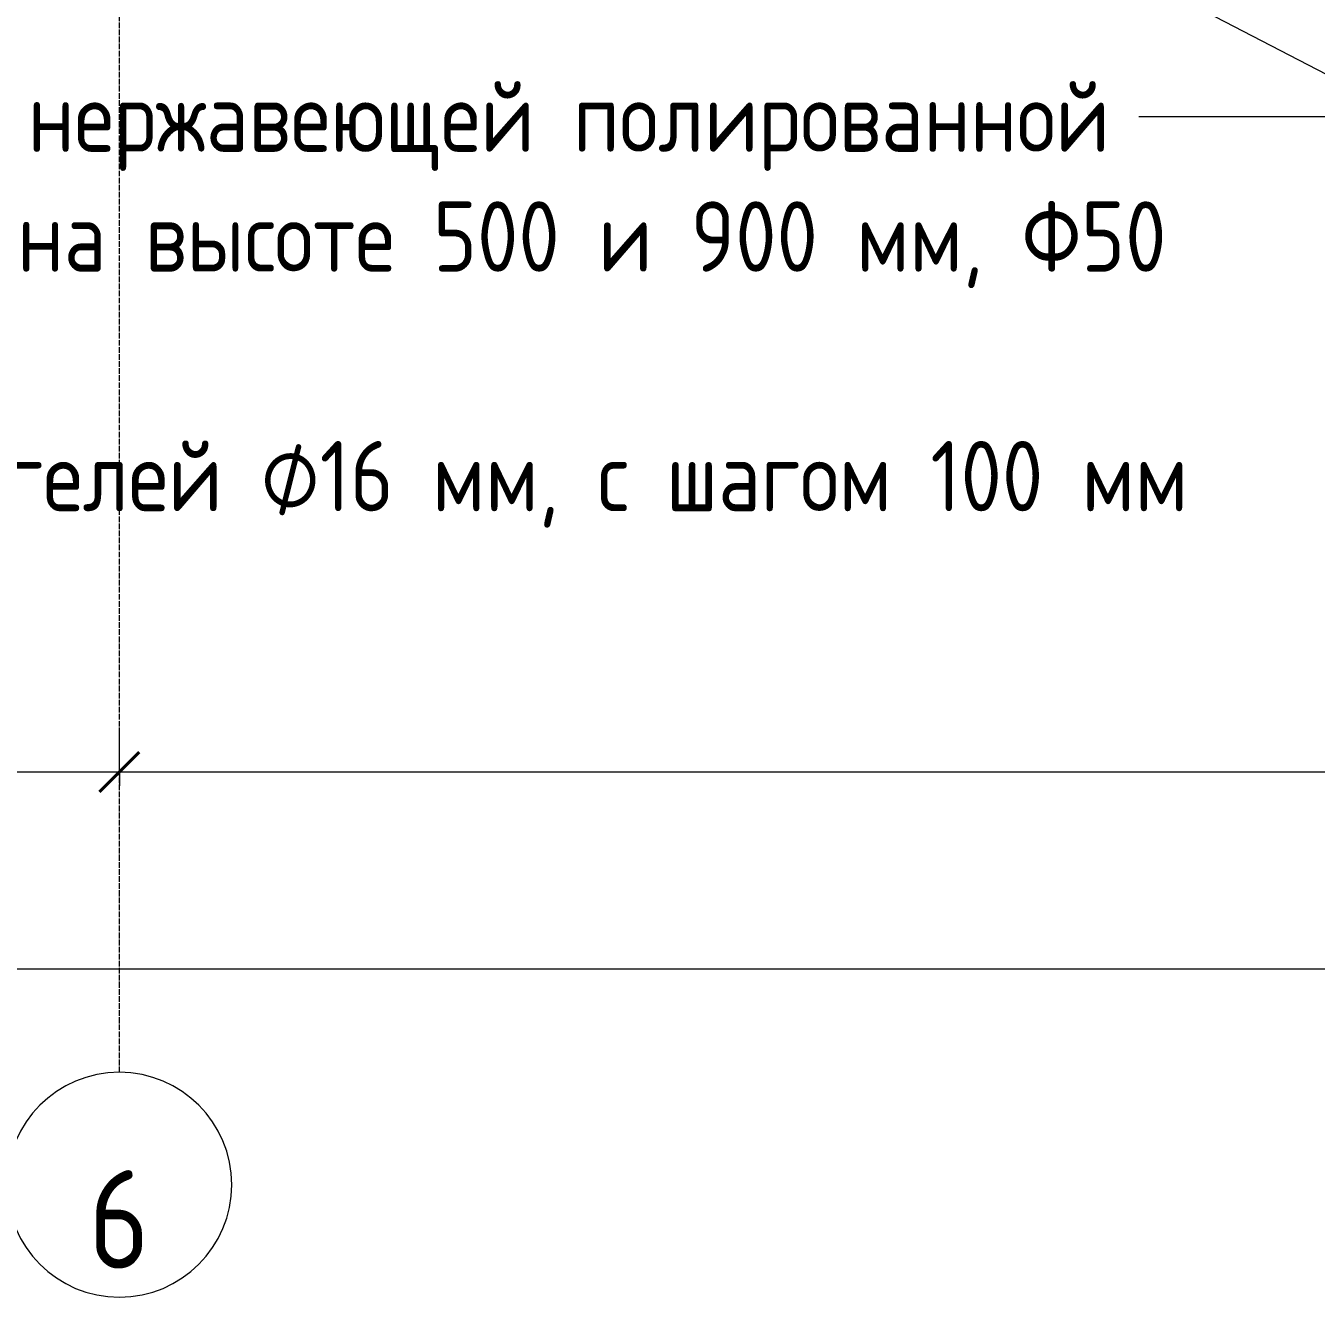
# Model space of a CAD drawing. Header units: millimetres. Extents: x -11345 to 411485, y -9810 to 73012.
# Drawn here: x 49771 to 54361, y -9810 to -5287 of the extents above; entities that cross this region are included whole.
import ezdxf

# ---------------------------------------------------------------- set-up
doc = ezdxf.new("R2010")
doc.units = ezdxf.units.MM
doc.linetypes.add('ADSK_Линия сетки', pattern=[25, 20, -2.5, 0, -2.5])
for name, color, linetype, lineweight in [('Аннотация', 7, 'Continuous', 18), ('Оси', 253, 'Continuous', 9), ('Размеры', 7, 'Continuous', 5), ('Размеры-100', 7, 'Continuous', 5)]:
    doc.layers.add(name, color=color, linetype=linetype, lineweight=lineweight)
doc.styles.add('GOST Common_1', font='GOST_Common.ttf', dxfattribs={"width": 0.9, "height": 350})
doc.styles.add('GOST Common_2', font='GOST_Common.ttf', dxfattribs={"width": 0.9, "height": 250})
doc.styles.add('GOST Common_3', font='GOST_Common.ttf', dxfattribs={"width": 0.9, "height": 250})
doc.dimstyles.new('ADSK_Основной_2_5_мм', dxfattribs={"dimscale": 304.8, "dimtxt": 251.428749, "dimasz": 0.463911, "dimexe": 0.492126, "dimexo": 0.492126, "dimgap": 0.098425, "dimtad": 1, "dimrnd": 0.01, "dimdsep": 46, "dimtxsty": 'GOST Common_3', "dimblk1": 'OBLIQUE', "dimblk2": 'OBLIQUE', "dimsah": 1, "dimcen": 0.09, "dimdle": 0.492126, "dimazin": 2, "dimtfac": 1, "dimtdec": 4, "dimtix": 1, "dimtmove": 0, "dimatfit": 3, "dimfxl": 1, "dimtvp": 1, "dimtolj": 1, "dimtzin": 0, "dimlwd": 20, "dimlwe": 20, "dimarcsym": 2})

# ---------------------------------------------------------------- blocks, each defined once
blk = doc.blocks.new('Ось сетки - Круг_Ø8 мм-8258-План 1-го этажа')
at = {"layer": 'Оси', "lineweight": 20}
for start, end in [(360, 180), (180, 360)]:
    blk.add_arc((0, 0), 4, start, end, dxfattribs=at)
blk = doc.blocks.new('DIMBLOCK1-План 1-го этажа')
at = {"layer": 'Размеры-100', "lineweight": 20, "transparency": 16777216}
for p, q in [((25553.4, -8641.3), (25553.4, -8491.3)), ((87403.4, -8641.3), (87403.4, -8491.3)), ((25403.4, -8641.3), (87553.4, -8641.3)), ((25553.4, -8641.3), (25553.4, -8691.3)), ((87403.4, -8641.3), (87403.4, -8691.3))]:
    blk.add_line(p, q, dxfattribs=at)
at = {"layer": 'Размеры-100', "lineweight": 40, "transparency": 16777216}
for p, q in [((25553.4, -8641.3), (25624.1, -8570.6)), ((87403.4, -8641.3), (87474.1, -8570.6)), ((25553.4, -8641.3), (25482.7, -8712)), ((87403.4, -8641.3), (87332.7, -8712))]:
    blk.add_line(p, q, dxfattribs=at)
at = {"layer": 'Размеры-100', "color": 0, "lineweight": 20, "transparency": 16777216, "insert": (56107.7, -8284.6), "char_height": 250, "width": 889.802, "attachment_point": 1, "line_spacing_factor": 1.022761, "style": 'GOST Common_3'}
blk.add_mtext('61850', dxfattribs=at)
blk = doc.blocks.new('_Oblique')
at = {"color": 0, "linetype": 'ByBlock', "lineweight": -2}
blk.add_line((-0.5, -0.5), (0.5, 0.5), dxfattribs=at)
blk = doc.blocks.new('DIMBLOCK7-План 1-го этажа')
at = {"layer": 'Размеры-100', "lineweight": 20, "transparency": 16777216}
for p, q in [((42203.4, -7941.3), (42203.4, -7791.3)), ((50103.4, -7941.3), (50103.4, -7791.3)), ((42203.4, -7941.3), (50103.4, -7941.3)), ((42203.4, -7941.3), (42203.4, -7991.3)), ((50103.4, -7941.3), (50103.4, -7991.3))]:
    blk.add_line(p, q, dxfattribs=at)
at = {"layer": 'Размеры-100', "lineweight": 40, "transparency": 16777216}
for p, q in [((42203.4, -7941.3), (42274.1, -7870.6)), ((50103.4, -7941.3), (50174.1, -7870.6)), ((42203.4, -7941.3), (42132.7, -8012)), ((50103.4, -7941.3), (50032.7, -8012))]:
    blk.add_line(p, q, dxfattribs=at)
at = {"layer": 'Размеры-100', "color": 0, "lineweight": 20, "transparency": 16777216, "insert": (45838.1, -7584.6), "char_height": 250, "width": 756.843, "attachment_point": 1, "line_spacing_factor": 1.022761, "style": 'GOST Common_3'}
blk.add_mtext('7900', dxfattribs=at)
blk = doc.blocks.new('DIMBLOCK8-План 1-го этажа')
at = {"layer": 'Размеры-100', "lineweight": 20, "transparency": 16777216}
for p, q in [((50103.4, -7941.3), (50103.4, -7791.3)), ((62603.4, -7941.3), (62603.4, -7791.3)), ((50103.4, -7941.3), (62603.4, -7941.3)), ((50103.4, -7941.3), (50103.4, -7991.3)), ((62603.4, -7941.3), (62603.4, -7991.3))]:
    blk.add_line(p, q, dxfattribs=at)
at = {"layer": 'Размеры-100', "lineweight": 40, "transparency": 16777216}
for p, q in [((50103.4, -7941.3), (50174.1, -7870.6)), ((62603.4, -7941.3), (62674.1, -7870.6)), ((50103.4, -7941.3), (50032.7, -8012)), ((62603.4, -7941.3), (62532.7, -8012))]:
    blk.add_line(p, q, dxfattribs=at)
at = {"layer": 'Размеры-100', "color": 0, "lineweight": 20, "transparency": 16777216, "insert": (55982.7, -7584.6), "char_height": 250, "width": 889.802, "attachment_point": 1, "line_spacing_factor": 1.022761, "style": 'GOST Common_3'}
blk.add_mtext('12500', dxfattribs=at)
blk = doc.blocks.new('DIMBLOCK14-План 1-го этажа')
at = {"layer": 'Размеры-100', "lineweight": 20, "transparency": 16777216}
for p, q in [((25553.4, -8641.3), (25553.4, -8491.3)), ((87403.4, -8641.3), (87403.4, -8491.3)), ((25403.4, -8641.3), (87553.4, -8641.3)), ((25553.4, -8641.3), (25553.4, -8691.3)), ((87403.4, -8641.3), (87403.4, -8691.3))]:
    blk.add_line(p, q, dxfattribs=at)
at = {"layer": 'Размеры-100', "lineweight": 40, "transparency": 16777216}
for p, q in [((25553.4, -8641.3), (25624.1, -8570.6)), ((87403.4, -8641.3), (87474.1, -8570.6)), ((25553.4, -8641.3), (25482.7, -8712)), ((87403.4, -8641.3), (87332.7, -8712))]:
    blk.add_line(p, q, dxfattribs=at)
at = {"layer": 'Размеры-100', "color": 0, "lineweight": 20, "transparency": 16777216, "insert": (56107.7, -8284.6), "char_height": 250, "width": 889.802, "attachment_point": 1, "line_spacing_factor": 1.022761, "style": 'GOST Common_3'}
blk.add_mtext('61850', dxfattribs=at)
blk = doc.blocks.new('оси')
at = {"layer": 'Оси', "linetype": 'ADSK_Линия сетки'}
blk.add_line((24550, -6855.047), (24550, 46377.998), dxfattribs=at)
at = {"layer": 'Оси', "lineweight": 20, "xscale": 99.99999999999993, "yscale": 99.99999999999993, "zscale": 99.99999999999993}
blk.add_blockref('Ось сетки - Круг_Ø8 мм-8258-План 1-го этажа', (24550, -7255.047), dxfattribs=at)
at = {"layer": 'Оси', "insert": (24549.169, -7377.952), "char_height": 350, "width": 232.2, "attachment_point": 5, "line_spacing_factor": 1.022766, "style": 'GOST Common_1'}
blk.add_mtext('\\pxqc,t0.25714,0.51429,0.77143,1.02857,1.28571,1.54286,1.8,2.05714,2.31429,2.57143,2.82857,3.08571,3.34286,3.6,3.85714,4.11429,4.37143,4.62857,4.88571,5.14286,5.4,5.65714,5.91429,6.17143,6.42857,6.68571,6.94286,7.2,7.45714,7.71429,7.97143,8.22857;{6}', dxfattribs=at)
at = {"layer": 'Размеры', "lineweight": 20}
for base, p1, p2, override, picture, middle in [((24550, -5786.304), (16650, -5686.319), (24550, -5686.319), {"dimpost": '<>', "dimfxl": 7900}, 'DIMBLOCK7-План 1-го этажа', (20600, -5631.304)), ((37050, -5786.304), (24550, -5686.319), (37050, -5686.319), {"dimpost": '<>', "dimfxl": 12500}, 'DIMBLOCK8-План 1-го этажа', (30800, -5631.304)), ((61850, -6486.304), (0, -6386.319), (61850, -6386.319), {"dimpost": '<>', "dimfxl": 61850}, 'DIMBLOCK1-План 1-го этажа', (30925, -6331.304)), ((61850, -6486.304), (0, -6386.319), (61850, -6386.319), {"dimpost": '<>', "dimfxl": 61850}, 'DIMBLOCK14-План 1-го этажа', (30925, -6331.304))]:
    dim = blk.add_linear_dim(base=base, p1=p1, p2=p2, dimstyle='ADSK_Основной_2_5_мм', override=override, dxfattribs=at)
    dim.commit()
    dim.dimension.update_dxf_attribs({"geometry": picture, "text_midpoint": middle, "insert": (-25553.429, 2155)})

msp = doc.modelspace()

# ---------------------------------------------------------------- linework, layer by layer
at = {"layer": 'Аннотация', "lineweight": 9}
for p, q in [((50832.47263, -3605.23124), (54686.80762, -5610.42948)), ((54195.02578, -5610.42948), (53730.03095, -5610.42948)), ((54686.80762, -5610.42948), (54195.02578, -5610.42948)), ((54686.80762, -5610.42948), (54195.02578, -5610.42948)), ((54686.80762, -5610.42948), (54195.02578, -5610.42948)), ((54686.80762, -5610.42948), (54195.02578, -5610.42948))]:
    msp.add_line(p, q, dxfattribs=at)

# ---------------------------------------------------------------- block references
msp.add_blockref('оси', (25553.42928, -2155))

# ---------------------------------------------------------------- texts
at = {"layer": 'Аннотация', "lineweight": 9, "insert": (45205.15595, -5485.23633), "char_height": 250, "width": 8989.2, "attachment_point": 1, "line_spacing_factor": 1.022766, "style": 'GOST Common_2'}
msp.add_mtext('\\pxt1.44,2.88,4.32,5.76,7.2,8.64,10.08,11.52,12.96,14.4,15.84,17.28,18.72,20.16,21.6,23.04,24.48,25.92,27.36,28.8,30.24,31.68,33.12,34.56,36,37.44,38.88,40.32,41.76,43.2,44.64,46.08;{Замена ограждений крыльца из нержавеющей полированной стали высотой 1200 мм поручни на высоте 500 и 900 мм, Ф50 мм\\PЗаполнение вертикальное из ригелей ⌀16 мм, с шагом 100 мм}', dxfattribs=at)

doc.saveas('drawing.dxf')
